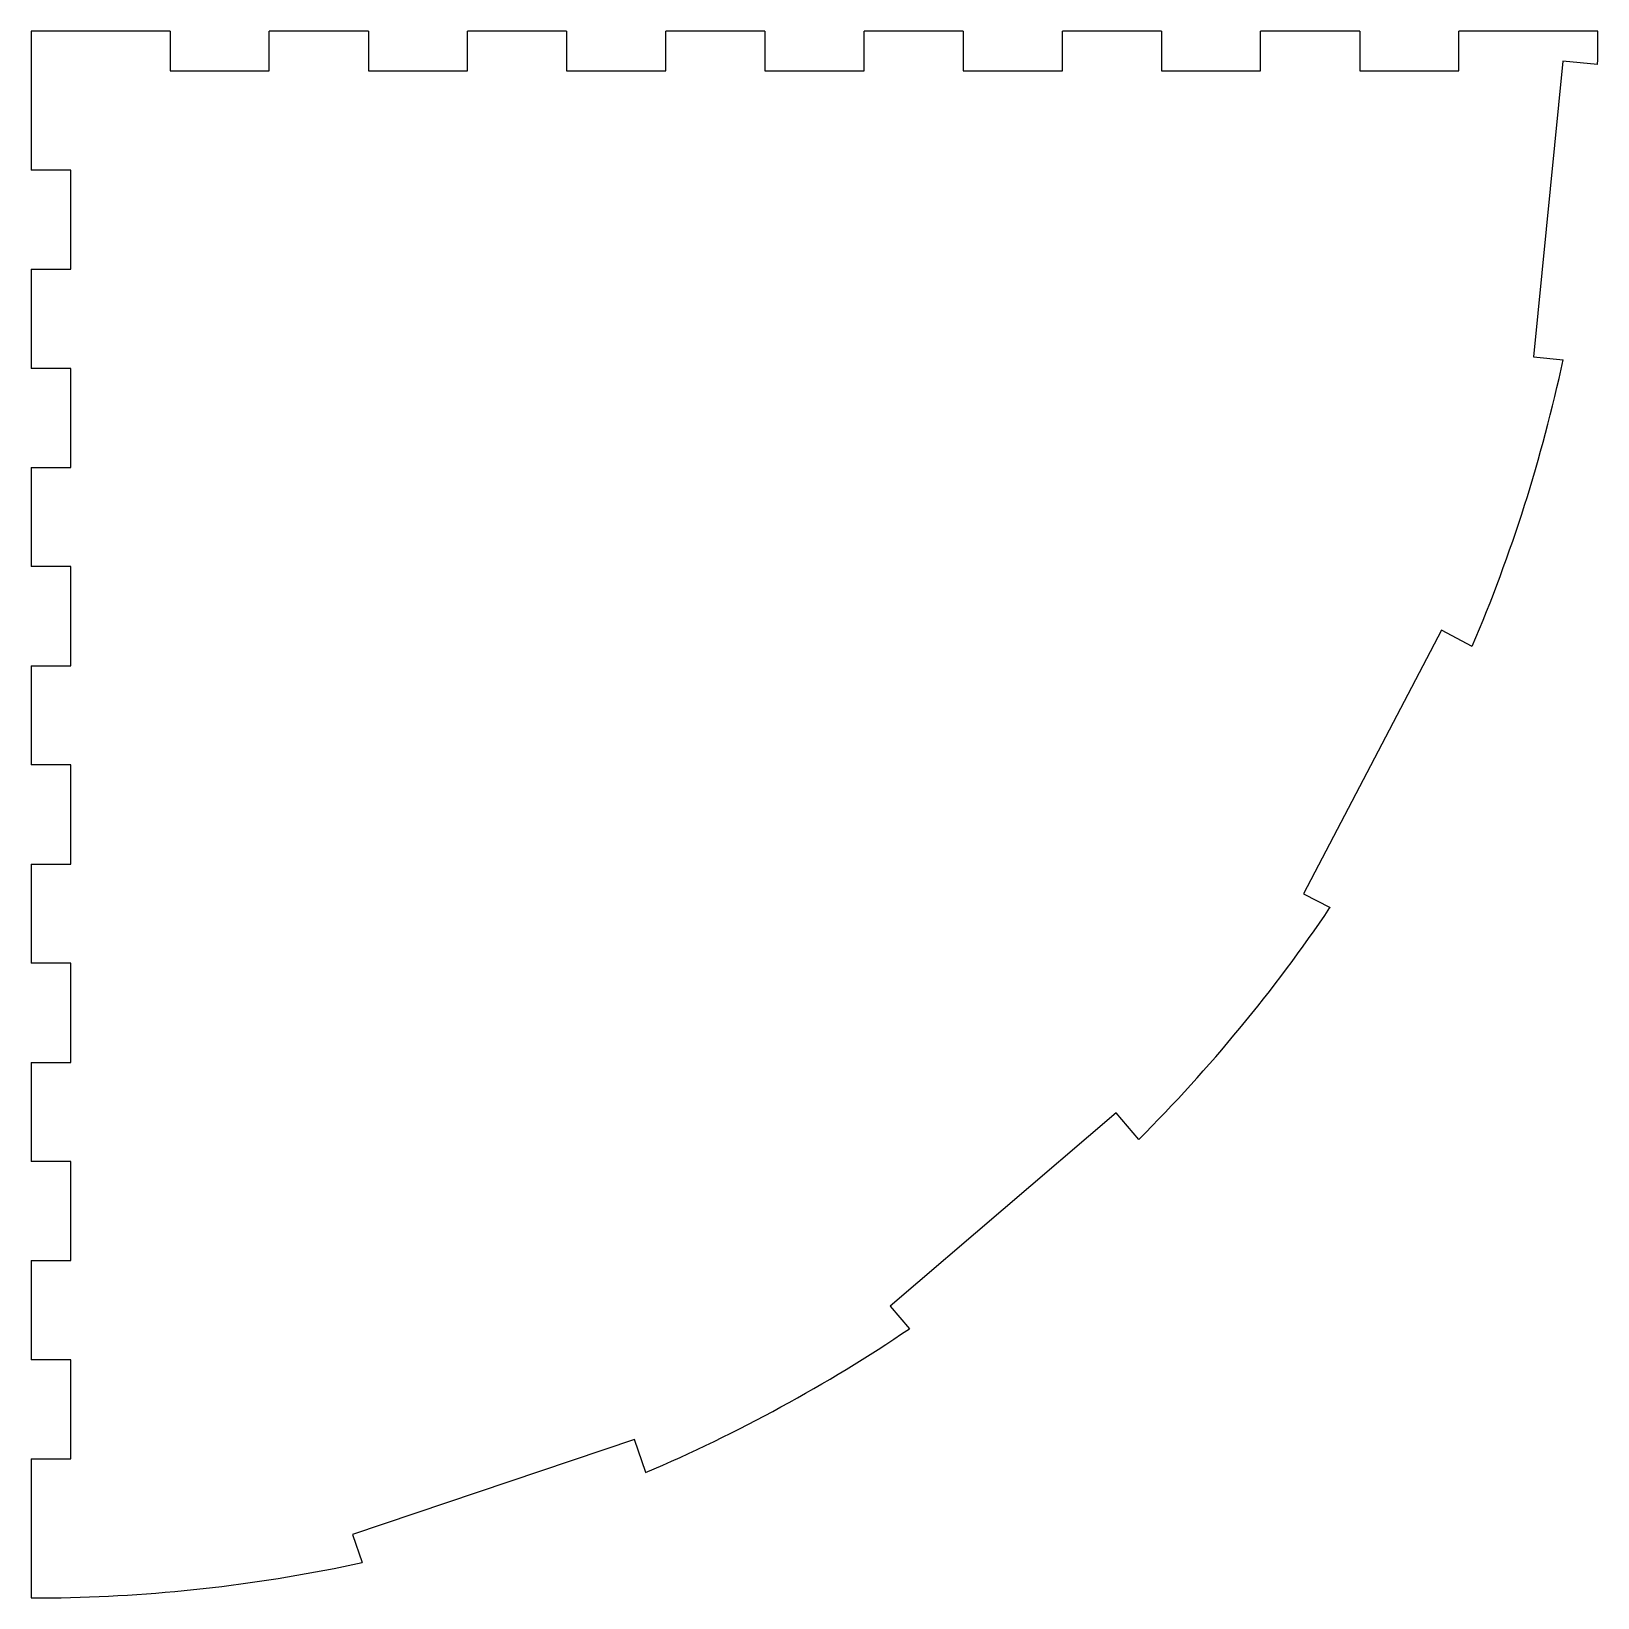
# Model space of a CAD drawing. Header units: millimetres. Extents: x -79 to 79, y -79 to 79.
import ezdxf

# ---------------------------------------------------------------- set-up
doc = ezdxf.new("R2010")
doc.units = ezdxf.units.MM
doc.layers.add('Shape2DView', color=7, linetype='CONTINUOUS')

msp = doc.modelspace()

# ---------------------------------------------------------------- linework, layer by layer
at = {"layer": 'Shape2DView'}
for p, q in [((-79, 79), (-79, 65)), ((-65, 79), (-79, 79)), ((-65, 79), (-65, 75)), ((-55, 75), (-55, 79)), ((-45, 79), (-55, 79)), ((-45, 79), (-45, 75)), ((-35, 75), (-35, 79)), ((-25, 79), (-35, 79)), ((-25, 79), (-25, 75)), ((-15, 75), (-15, 79)), ((-5, 79), (-15, 79)), ((-5, 79), (-5, 75)), ((5, 75), (5, 79)), ((15, 79), (5, 79)), ((15, 79), (15, 75)), ((25, 75), (25, 79)), ((35, 79), (25, 79)), ((35, 79), (35, 75)), ((45, 75), (45, 79)), ((55, 79), (45, 79)), ((55, 79), (55, 75)), ((65, 75), (65, 79)), ((79, 79), (65, 79)), ((79, 76), (79, 79)), ((75.5, 76), (72.53, 46.15)), ((78.99, 75.65), (75.5, 76)), ((-65, 75), (-55, 75)), ((-45, 75), (-35, 75)), ((-25, 75), (-15, 75)), ((-5, 75), (5, 75)), ((15, 75), (25, 75)), ((35, 75), (45, 75)), ((55, 75), (65, 75)), ((-75, 65), (-79, 65)), ((-75, 55), (-75, 65)), ((-79, 55), (-79, 45)), ((-79, 55), (-75, 55)), ((72.53, 46.15), (75.51, 45.85)), ((-75, 45), (-79, 45)), ((-75, 35), (-75, 45)), ((-79, 35), (-79, 25)), ((-79, 35), (-75, 35)), ((-75, 25), (-79, 25)), ((-75, 15), (-75, 25)), ((63.23, 18.59), (49.34, -8)), ((66.34, 16.96), (63.23, 18.59)), ((-79, 15), (-79, 5)), ((-79, 15), (-75, 15)), ((-75, 5), (-79, 5)), ((-75, -5), (-75, 5)), ((-79, -5), (-79, -15)), ((-79, -5), (-75, -5)), ((49.34, -8), (52, -9.39)), ((-75, -15), (-79, -15)), ((-75, -25), (-75, -15)), ((-79, -25), (-79, -35)), ((-79, -25), (-75, -25)), ((30.44, -30.1), (7.63, -49.59)), ((32.72, -32.77), (30.44, -30.1)), ((-75, -35), (-79, -35)), ((-75, -45), (-75, -35)), ((-79, -45), (-79, -55)), ((-79, -45), (-75, -45)), ((7.63, -49.59), (9.58, -51.87)), ((-75, -55), (-79, -55)), ((-75, -65), (-75, -55)), ((-18.16, -63.05), (-46.59, -72.62)), ((-17.03, -66.37), (-18.16, -63.05)), ((-79, -65), (-75, -65)), ((-79, -65), (-79, -79)), ((-46.59, -72.62), (-45.63, -75.46)), ((-79, -79), (-76, -79))]:
    msp.add_line(p, q, dxfattribs=at)
for start, end in [(-1.2138, -1.0878), (-23.1138, -12.1088), (-45.0138, -34.0088), (-66.9138, -55.9088), (-88.9122, -77.8088)]:
    msp.add_arc((-79, 79), 158.03, start, end, dxfattribs=at)

doc.saveas('drawing.dxf')
